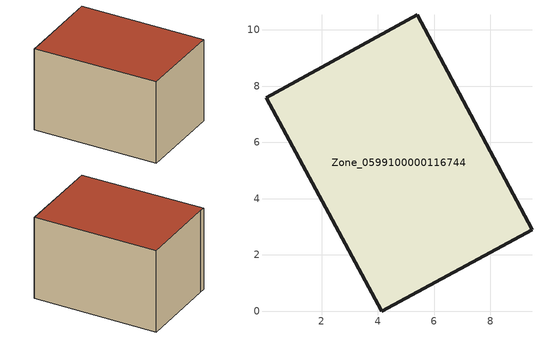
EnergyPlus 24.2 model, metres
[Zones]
Zone_0599100000116744
 floor ground (C_G): 9.48,2.89 4.14,0 0.02,7.58 0.39,7.78 5.39,10.53 z0
 wall outside (C_F): 9.48,2.89 5.39,10.53 0.39,7.78 0.02,7.58 4.14,0 9.48,2.89 z0:5.78
 roof outside (C_R): 4.14,0 9.48,2.89 5.39,10.53 0.39,7.78 0.02,7.58 z5.78
[BUILDING]
Pand.0599100000116744: North Axis=0; Terrain=City; Loads Convergence Tolerance Value=0.04; Temperature Convergence Tolerance Value=0.4; Solar Distribution=FullExterior; Maximum Number of Warmup Days=25; Minimum Number of Warmup Days=1
[Site:Location]
Rotterdam.The.Hague.AP_ZH_NLD Design_Conditions: Latitude=51.96; Longitude=4.45; Time Zone=1; Elevation=-4.5
[SITE:GROUNDTEMPERATURE:BUILDINGSURFACE]
18, 18, 18, 18, 18, 18, 18, 18, 18, 18, 18, 18
[MATERIAL] Thermal Absorptance=0.9; Solar Absorptance=0.7; Visible Absorptance=0.7
Name | Roughness | Thickness | Conductivity | Density | Specific Heat
G.TC.1946-1964 | MediumSmooth | 0.15 | 1 | 540 | 1210
F.TC.1946-1964 | Rough | 0.3 | 0.857143 | 1920 | 840
R.TC.1946-1964 | MediumRough | 0.2 | 0.235294 | 1500 | 1000
[CONSTRUCTION]
C_G: G.TC.1946-1964
C_F: F.TC.1946-1964
C_R: R.TC.1946-1964
[ZONE]
Zone_0599100000116744: Type=1; Multiplier=1; Ceiling Height=Autocalculate; Volume=Autocalculate; Floor Area=autocalculate; Part of Total Floor Area=Yes
[ZONEINFILTRATION:DESIGNFLOWRATE]
Infil_Zone_0599100000116744: Zone or ZoneList or Space or SpaceList=Zone_0599100000116744; Schedule=AlwaysOn; Design Flow Rate Calculation Method=Flow/Area; Flow Rate per Floor Area=0.003; Constant Term Coefficient=1; Temperature Term Coefficient=0; Velocity Term Coefficient=0; Velocity Squared Term Coefficient=0
[HVACTEMPLATE:ZONE:IDEALLOADSAIRSYSTEM]
Zone_0599100000116744: Maximum Heating Supply Air Temperature=50; Minimum Cooling Supply Air Temperature=13; Maximum Heating Supply Air Humidity Ratio=0.0156; Minimum Cooling Supply Air Humidity Ratio=0.0077; Heating Limit=NoLimit; Cooling Limit=NoLimit; Dehumidification Control Type=ConstantSensibleHeatRatio; Cooling Sensible Heat Ratio=0.7; Dehumidification Setpoint=60; Humidification Control Type=None; Humidification Setpoint=30; Outdoor Air Method=None; Outdoor Air Flow Rate per Person=0.00944; Outdoor Air Flow Rate per Zone Floor Area=0; Outdoor Air Flow Rate per Zone=0; Demand Controlled Ventilation Type=None; Outdoor Air Economizer Type=NoEconomizer; Heat Recovery Type=None; Sensible Heat Recovery Effectiveness=0.7; Latent Heat Recovery Effectiveness=0.65
[ZONECONTROL:THERMOSTAT]
ThermostatControl_Zone_0599100000116744: Zone or ZoneList=Zone_0599100000116744; Control Type Schedule=DualSetpointControlType; Control 1=Thermostat_Zone_0599100000116744; Temperature Difference Between Cutout And Setpoint=0
[THERMOSTATSETPOINT:DUALSETPOINT]
Thermostat_Zone_0599100000116744: Heating Setpoint Temperature Schedule=HeatingSetpoint_Zone_0599100000116744; Cooling Setpoint Temperature Schedule=CoolingSetpoint_Zone_0599100000116744
[SCHEDULE:COMPACT]
HeatingSetpoint_Zone_0599100000116744: Through: 12/31, For: AllDays, Until: 24:00, 21
CoolingSetpoint_Zone_0599100000116744: Through: 12/31, For: AllDays, Until: 24:00, 24
DualSetpointControlType: Through: 12/31, For: AllDays, Until: 24:00, 4
AlwaysOn: Through: 12/31, For: AllDays, Until: 24:00, 1
